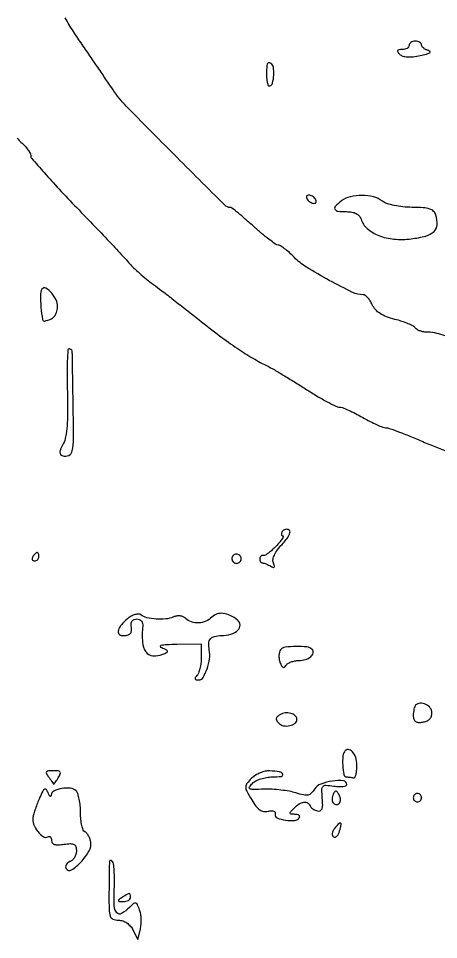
# Model space of a CAD drawing. Extents: x 0 to 5034, y 0 to 2560.
# Drawn here: x 721.1 to 822.1, y 651.9 to 873.5 of the extents above; entities that cross this region are included whole.
import ezdxf

# ---------------------------------------------------------------- set-up
doc = ezdxf.new("R2010")
doc.units = 0

msp = doc.modelspace()

# ---------------------------------------------------------------- linework, layer by layer
for points in [[(825.579548, 796.52185, 0.012174), (821.682842, 797.705812, 0.06776), (819.521997, 798, -0.038214), (818.556467, 798.073901, -0.041753), (817.642551, 798.293911, -0.04583), (816.904309, 798.615908, -0.129297), (816.499661, 799.000548, 0.135014), (816.013906, 799.452004, 0.020091), (814.79381, 800.026754, 0.02139), (813.260436, 800.599177, 0.016962), (811.560862, 801.088992, -0.029112), (809.554565, 801.720363, -0.052621), (808.019219, 802.496863, -0.064234), (806.898018, 803.444448, -0.078487), (806.141656, 804.588444, 0.034642), (805.641272, 805.511438, 0.042453), (805.047087, 806.291605, 0.047749), (804.450756, 806.835699, 0.162457), (803.958429, 807, -0.113622), (801.403019, 807.588299, -0.011358), (795.791034, 810.476266, -0.014263), (790.326374, 813.652492, -0.060061), (787.370073, 816.018816, 0.015583), (786.197889, 817.141475, 0.020026), (785.049334, 818.094469, 0.018251), (784.047684, 818.803621, 0.137731), (783.5, 818.976541, -0.146573), (782.895184, 819.179094, -0.0089), (781.337319, 820.319816, -0.012676), (779.514065, 821.779745, -0.008998), (777.541937, 823.504319, 0.005241), (775.601331, 825.227228, 0.007965), (773.875979, 826.679394, 0.003659), (772.388356, 827.873513, 0.168845), (772.024468, 828, -0.19859), (770.671745, 828.559334, -0.000733), (758.349745, 840.886931, -0.002397), (746.97601, 852.409206, -0.046241), (743.812441, 856.307736, 0.001772), (742.588098, 858.125185, 0.000506), (740.67487, 860.937501, 0.000509), (738.508954, 864.107401, 0.00054), (736.378605, 867.211249, -0.008098), (734.293974, 870.349109, -0.007588), (732.265245, 873.621032, -0.00758)], [(720.760857, 844.660204, 0.024653), (721.75, 843.67324, -0.024739), (722.611259, 842.813584, -0.028682), (723.339062, 841.912678, -0.029621), (723.856895, 841.092095, -0.126599), (724, 840.535966, 0.17982), (724.268321, 839.814008, 0.002729), (727.255401, 836.38849, 0.006951), (730.83468, 832.440814, 0.004493), (735.082216, 827.966302, -0.001227), (739.44846, 823.426487, -0.001626), (743.398942, 819.271764, -0.001157), (746.691404, 815.770258, -0.016175), (747.832216, 814.469491, 0.030475), (748.741891, 813.490203, 0.010179), (750.185088, 812.169928, 0.010088), (751.846275, 810.76955, 0.011342), (753.5, 809.492543, -0.004533), (755.510786, 807.983066, -0.001577), (758.38125, 805.772882, -0.001566), (761.526728, 803.319293, -0.001825), (764.5, 800.967424, 0.007153), (769.442242, 797.142999, 0.012456), (773.662755, 794.134027, 0.014733), (777.436245, 791.741965, 0.019723), (781, 789.813182, -0.017394), (782.373619, 789.077999, -0.003606), (784.732805, 787.684862, -0.003784), (787.449573, 786.025933, -0.003561), (790.196783, 784.292505, 0.008076), (792.856887, 782.647429, 0.011018), (795.309206, 781.257385, 0.00804), (797.386872, 780.182174, 0.113543), (798.196783, 779.987955, -0.089256), (798.94519, 779.846129, -0.012729), (800.395602, 779.248611, -0.014139), (802.090257, 778.441441, -0.011636), (803.852074, 777.487955, 0.011112), (805.607958, 776.535298, 0.013767), (807.284644, 775.730837, 0.012116), (808.714825, 775.133589, 0.093107), (809.425997, 775, -0.085582), (810.230556, 774.861273, -0.004628), (812.661407, 773.971875, -0.00711), (815.541528, 772.840756, -0.00512), (818.724369, 771.5, 0.009811), (821.990857, 770.159949, 0.011651), (825.12667, 769.028125, 0.010519)]]:
    msp.add_lwpolyline(points, format="xyb")
for points in [[(815, 867, -0.166233), (814.869565, 866.618517, -0.095328), (814.500625, 866.29375, -0.076249), (813.95024, 866.074225, -0.05689), (813.3, 866, 0.031029), (812.514754, 865.951222, 0.248574), (812.227676, 865.75, 0.283814), (812.254179, 865.423153, 0.037869), (812.725304, 864.874696, 0.122494), (813.452234, 864.437345, 0.057593), (814.5376, 864.236707, 0.044347), (815.947543, 864.266179, 0.023511), (817.675304, 864.538889, 0.014623), (819.139471, 864.886051, 0.065553), (819.951699, 865.222745, 0.387828), (820.039974, 865.501225, 0.231024), (819.75, 865.737517, -0.047371), (819.080475, 865.962617, -0.058307), (818.514063, 866.298677, -0.069266), (818.127982, 866.688546, -0.161945), (818, 867.073324, 0.159035), (817.884661, 867.426773, 0.096938), (817.559375, 867.727789, 0.0787), (817.073633, 867.931052, 0.059882), (816.5, 868, 0.064853), (815.926543, 867.925306, 0.082425), (815.440625, 867.70625, 0.098894), (815.115568, 867.381354, 0.148195)], [(780.9, 862.559017, 0.033233), (780.690446, 860.671547, 0.038466), (780.749683, 858.864242, 0.043036), (781.018348, 857.50882, 0.412385), (781.484527, 857.25, 0.26794), (782.163613, 857.947864, 0.048083), (782.449591, 859.813688, 0.04802), (782.372963, 861.729844, 0.223957), (781.786222, 862.632122, 0.056924), (781.477858, 862.777237, 0.102463), (781.201578, 862.811086, 0.149976), (781.002191, 862.73144, 0.18094)], [(790.5, 830, 0.064269), (790.810561, 829.617474, 0.051777), (791.230237, 829.29375, 0.053414), (791.689814, 829.073533, 0.085235), (792.118034, 829, 0.117858), (792.449529, 829.079239, 0.186277), (792.642737, 829.29375, 0.154201), (792.661825, 829.617617, 0.076764), (792.5, 830, 0.064269), (792.189439, 830.382526, 0.051777), (791.769763, 830.70625, 0.053414), (791.310186, 830.926467, 0.085235), (790.881966, 831, 0.117858), (790.550471, 830.920761, 0.186277), (790.357263, 830.70625, 0.154201), (790.338175, 830.382383, 0.076764)], [(798.75, 829.607954, 0.031433), (797.286536, 828.344585, 0.315245), (797.145865, 827.593049, 0.266965), (797.821579, 827.107273, 0.025391), (799.932612, 827, -0.042233), (801.244315, 826.889008, -0.075801), (802.267756, 826.549689, -0.094032), (802.994383, 825.986952, -0.104625), (803.431328, 825.216366, 0.137694), (804.928716, 822.935832, 0.085314), (807.685741, 821.260934, 0.071222), (811.355291, 820.388182, 0.05395), (815.498631, 820.456562, 0.033494), (819.032733, 821.140863, 0.126616), (820.983054, 822.232089, 0.188694), (821.736726, 823.850651, 0.092794), (821.455287, 826.140877, 0.121882), (820.890025, 827.063052, 0.11596), (819.950234, 827.635936, 0.063267), (818.385115, 827.937239, 0.014421), (815.682612, 828.031803, -0.023927), (813.507654, 828.149327, -0.026432), (811.425943, 828.473919, -0.028167), (809.668359, 828.948729, -0.082031), (808.55887, 829.531803, 0.100089), (806.426373, 830.556787, 0.060266), (803.633003, 830.916728, 0.060496), (800.849816, 830.600653, 0.10422)], [(726.695411, 808.315143, 0.143059), (726.323902, 806.966569, 0.01905), (726.483445, 803.985571, 0.014718), (726.841832, 801.038109, 0.447226), (727.396932, 800.675, 0.029243), (728.799429, 801.140216, 0.099998), (729.60029, 801.662729, 0.110871), (730.090458, 802.423209, 0.040382), (730.435594, 803.665568, 0.147823), (730.253733, 805.420362, 0.070275), (729.080343, 807.390774, 0.097575), (727.674419, 808.572171, 0.40002)], [(732.820374, 783.817932, -0.008298), (732.89113, 779.051728, -0.019262), (732.747217, 775.480027, -0.024921), (732.405708, 772.839527, -0.077879), (731.820374, 771.152117, 0.019559), (731.206305, 769.881631, 0.094815), (731.030723, 769.10392, 0.1919), (731.212234, 768.600756, 0.131098), (731.725, 768.261364, 0.200682), (733.161905, 768.365183, 0.228048), (733.99567, 769.452577, 0.051652), (734.295701, 772.369518, 0.003981), (734.227285, 780.25338, -0.000006), (734.148328, 785.001139, -0.000009), (734.079899, 789.122868, -0.000003), (734.020865, 792.68376, -0.00023), (734.01174, 793.25, 0.09855), (733.950058, 793.536417, 0.096076), (733.783136, 793.780328, 0.096081), (733.537146, 793.944145, 0.098574), (733.25, 794.002179, 0.396712), (732.957444, 793.728303, 0.005217), (732.814422, 791.011455, 0.011504), (732.751442, 787.723666, 0.006897)], [(784.510081, 750.016312, 0.051932), (784.321927, 749.626607, 0.112772), (784.281891, 749.298542, 0.186845), (784.390723, 749.085657, 0.184238), (784.615297, 749, -0.527361), (784.733972, 748.826609, -0.049921), (784.455514, 748.278623, -0.031142), (783.875968, 747.487369, -0.014941), (783.041569, 746.544248, -0.019367), (782.101971, 745.618676, -0.026845), (781.186828, 744.870313, -0.025783), (780.395703, 744.35172, -0.200288), (779.967255, 744.294248, 0.131497), (779.667201, 744.2944, 0.120706), (779.396006, 744.14581, 0.104424), (779.196079, 743.866484, 0.078524), (779.1, 743.5, 0.073642), (779.118161, 743.116734, 0.094047), (779.249687, 742.789252, 0.109872), (779.47197, 742.568265, 0.13664), (779.75, 742.484687, -0.068116), (780.122154, 742.425989, -0.022722), (780.64351, 742.242801, -0.022135), (781.209304, 741.984964, -0.023502), (781.738546, 741.682749, 0.042777), (782.279134, 741.401078, 0.34283), (782.532676, 741.470077, 0.231102), (782.593695, 741.786819, 0.025629), (782.358649, 742.50776, -0.138772), (782.280581, 743.366837, -0.063896), (782.629175, 744.444777, -0.05047), (783.361775, 745.663489, -0.030479), (784.4521, 746.950004, 0.025735), (785.463035, 748.120166, 0.051101), (786.11227, 749.158125, 0.078013), (786.360437, 749.957178, 0.299133), (786.151096, 750.406618, 0.099383), (785.71658, 750.567922, 0.098025), (785.251227, 750.550193, 0.097863), (784.827112, 750.356397, 0.098695)], [(724.5, 744, 0.082592), (724.343488, 743.6179, 0.161196), (724.3746, 743.29375, 0.182303), (724.586039, 743.078288, 0.108972), (724.940983, 743, 0.093332), (725.345238, 743.076123, 0.09642), (725.688914, 743.29375, 0.099167), (725.918938, 743.618444, 0.105053), (726, 744, 0.042167), (725.967655, 744.382849, 0.061769), (725.870461, 744.70625, 0.081139), (725.727648, 744.92554, 0.210953), (725.559017, 745, 0.151918), (725.34829, 744.934461, 0.038439), (725.066025, 744.70625, 0.035638), (724.768994, 744.382774, 0.029505)], [(772.552786, 744.08541, 0.099038), (772.401684, 743.679226, 0.097945), (772.417584, 743.244476, 0.097945), (772.597789, 742.848514, 0.099038), (772.91459, 742.552786, 0.099038), (773.320774, 742.401684, 0.097945), (773.755524, 742.417584, 0.097945), (774.151486, 742.597789, 0.099038), (774.447214, 742.91459, 0.099038), (774.598316, 743.320774, 0.097945), (774.582416, 743.755524, 0.097945), (774.402211, 744.151486, 0.099038), (774.08541, 744.447214, 0.099038), (773.679226, 744.598316, 0.097945), (773.244476, 744.582416, 0.097945), (772.848514, 744.402211, 0.099038)], [(747.25, 729.002996, 0.04591), (745.827252, 727.615502, 0.101223), (745.096879, 726.292527, 0.229808), (745.230096, 725.405688, 0.247348), (746, 725, 0.043997), (747.238311, 725.109174, 0.158162), (747.929487, 725.477481, 0.177404), (748.227221, 726.150835, 0.058313), (748.170756, 727.25, -0.077566), (748.161413, 727.968763, -0.12763), (748.394396, 728.526479, -0.136511), (748.854869, 728.876427, -0.094911), (749.5, 729, -0.10081), (750.132146, 728.871239, -0.120014), (750.618881, 728.508262, -0.11405), (750.900495, 727.945567, -0.084772), (750.947704, 727.25, 0.041962), (750.880761, 723.424616, 0.138887), (751.718402, 721.074484, 0.221227), (753.373023, 720.133777, 0.117806), (755.75, 720.500347, 0.015532), (756.772015, 720.95504, 0.332057), (756.915919, 721.231501, 0.249487), (756.701205, 721.513788, 0.010356), (755.5, 722.03705, -0.222875), (755.180116, 722.385908, -0.434815), (755.34734, 722.680155, -0.048065), (756.642443, 722.859546, -0.00734), (759.25, 722.929715), (765, 723), (765, 719.7, -0.028401), (764.923876, 718.360903, -0.030139), (764.696458, 717.065833, -0.0316), (764.365165, 715.984398, -0.106639), (763.966667, 715.366667, 0.046579), (763.575861, 714.895375, 0.265701), (763.550903, 714.583333, 0.246207), (763.810537, 714.386615, 0.04142), (764.45262, 714.333333, 0.267577), (765.464784, 714.91677, 0.047761), (766.409897, 716.98006, 0.048085), (767.007632, 719.44402, 0.08425), (766.952791, 721.536363, -0.05903), (766.827914, 723.168068, -0.166438), (767.237419, 724.219519, -0.1629), (768.213043, 724.813108, -0.055964), (769.877555, 725, 0.071861), (772.162704, 725.33013, 0.119494), (773.83794, 726.300036, 0.210882), (774.352514, 727.543199, 0.225902), (773.762331, 728.712087, 0.049097), (771.97026, 729.837541, 0.085776), (770.2955, 730.340083, 0.107729), (768.820263, 730.200637, 0.119698), (767.600367, 729.45751, -0.095125), (766.134827, 728.464064, -0.088936), (764.370123, 728.053411, -0.092924), (762.639552, 728.286858, -0.117029), (761.267217, 729.132783, 0.094434), (760.685392, 729.528349, 0.072689), (759.942542, 729.728873, 0.067803), (759.122793, 729.715044, 0.063551), (758.317217, 729.484097, -0.076443), (756.473775, 729.006433, -0.042067), (754.139047, 728.967054, -0.042133), (751.922803, 729.305261, -0.112698), (750.5, 730.010364, 0.181071), (749.952026, 730.195789, 0.06725), (749.136501, 730.058928, 0.054874), (748.192329, 729.64833, 0.040336)], [(784.088146, 721.559763, 0.105022), (783.816653, 721.013875, 0.051667), (783.700981, 720.243303, 0.048039), (783.744164, 719.384613, 0.050762), (783.951082, 718.566376, 0.031371), (784.310077, 717.744559, 0.154909), (784.661705, 717.390492, 0.28587), (785.017765, 717.417393, 0.09653), (785.386514, 717.816376, -0.114388), (785.836995, 718.27051, -0.049631), (786.602853, 718.652311, -0.045587), (787.534574, 718.912357, -0.045298), (788.5, 719, 0.075233), (790.079923, 719.239078, 0.099742), (791.353527, 719.933515, 0.160242), (791.906956, 720.826144, 0.261372), (791.672176, 721.661158, 0.170585), (790.423126, 722.260641, 0.030743), (787.808388, 722.386499, 0.029933), (785.207931, 722.195762, 0.194118)], [(816.568177, 708.234843, 0.109623), (816.348901, 707.890491, 0.030671), (816.166902, 707.274596, 0.029374), (816.041837, 706.533916, 0.027142), (816, 705.763782, 0.071261), (816.125661, 704.88657, 0.169862), (816.503621, 704.35835, 0.143478), (817.179999, 704.128035, 0.046099), (818.25, 704.180449, 0.063255), (819.202084, 704.441303, 0.096769), (819.91273, 704.91373, 0.106823), (820.347577, 705.579885, 0.091626), (820.5, 706.404671, 0.16729), (820.095418, 707.58005, 0.118582), (818.994634, 708.455222, 0.122809), (817.647757, 708.716007, 0.185138)], [(783.917675, 705.949121, 0.050582), (783.288944, 705.466525, 0.177966), (783.064941, 705.017593, 0.176332), (783.18405, 704.527683, 0.049497), (783.691142, 703.908858, 0.152099), (784.828218, 703.311796, 0.100145), (786.316801, 703.338584, 0.113267), (787.544649, 703.921421, 0.229411), (788, 704.861626, 0.215035), (787.607762, 705.731487, 0.116324), (786.552339, 706.297085, 0.096381), (785.172548, 706.391299, 0.10781)], [(799.657991, 697.324657, 0.17264), (799.077982, 696.103715, 0.03892), (799.022471, 693.769683, 0.037693), (799.309733, 691.561668, 0.355446), (800, 691, -0.02117), (800.431386, 690.981727, -0.016146), (800.9009, 690.926563, -0.016411), (801.338149, 690.846064, -0.036487), (801.662639, 690.75, 0.367676), (801.926122, 690.844362, 0.05607), (802.166705, 691.397586, 0.040932), (802.353514, 692.247469, 0.022704), (802.448095, 693.305611, 0.06853), (802.267372, 695.24119, 0.094503), (801.559756, 696.832611, 0.163512), (800.596773, 697.5493, 0.282431)], [(728.302069, 691, -0.003297), (728.740904, 690.410459, -0.004694), (729.122345, 689.880547, -0.002679), (729.437107, 689.429383, -0.067713), (729.504887, 689.295478, 0.585022), (729.575594, 689.282702, 0.010753), (729.8676, 689.651738, 0.014535), (730.226704, 690.156007, 0.007876), (730.640201, 690.795478, 0.035325), (731.124685, 691.709006, 0.263754), (731.078077, 692.179428, 0.217434), (730.630776, 692.440355, 0.024974), (729.437383, 692.5, 0.02217), (728.258837, 692.447717, 0.211638), (727.828581, 692.209423, 0.293214), (727.796029, 691.789953, 0.038391)], [(777.108696, 690.664251, 0.029677), (775.995712, 689.410678, 0.169865), (775.711643, 688.581895, 0.120358), (775.95613, 687.607666, 0.011901), (777.141391, 685.484933, 0.027167), (778.173495, 683.93464, 0.079917), (779.091059, 683.045594, 0.116297), (780.025695, 682.673843, 0.101039), (781.080309, 682.731252, -0.039583), (781.926682, 682.882342, -0.125606), (782.49073, 682.795724, -0.21574), (782.770801, 682.491174, -0.137867), (782.79259, 682.002708, 0.372852), (783.254248, 681.125269, 0.059669), (785.287233, 680.59861, 0.054287), (787.533952, 680.540584, 0.23799), (788.632122, 681.213778, 0.204496), (788.677094, 681.511047, 0.180835), (788.496354, 681.769047, 0.103391), (788.078262, 681.943775, 0.047487), (787.487588, 682, -0.023813), (786.584079, 682.043055, -0.361863), (786.378884, 682.25, -0.210268), (786.499391, 682.604416, -0.010787), (787.357143, 683.5, -0.050148), (788.584927, 684.503439, -0.109223), (789.714311, 684.938099, -0.17305), (790.595811, 684.765916, -0.174055), (791.166667, 684.075, 0.104247), (791.400327, 683.696966, 0.050755), (791.833368, 683.32625, 0.047242), (792.381853, 683.017882, 0.05002), (792.968202, 682.825, 0.150905), (793.63607, 682.879689, 0.209455), (794.051549, 683.302543, 0.094349), (794.214953, 684.223943, 0.019503), (794.129566, 685.876508, -0.016447), (794.007898, 687.981515, -0.198929), (794.293371, 688.722168, -0.221772), (795.000891, 688.999603, -0.020739), (796.911364, 688.799701, 0.024819), (798.09536, 688.685568, 0.041727), (799.092713, 688.722422, 0.053377), (799.794538, 688.884525, 0.319542), (800, 689.173193, 0.38622), (799.190234, 690.065141, 0.059917), (796.58883, 690.004829, 0.053477), (793.770963, 689.286134, 0.165479), (792.270332, 688.061263, -0.05697), (791.485465, 687.074778, -0.14736), (790.692363, 686.649401, -0.104979), (789.621526, 686.659581, -0.021397), (787.779786, 687.152453, 0.031677), (786.21167, 687.537757, 0.015583), (784.178598, 687.837632, 0.015395), (782.040417, 688.018724, 0.021639), (780.12608, 688.038698, -0.006178), (777.498249, 687.984866, -0.118357), (776.706499, 688.168154, -0.451364), (776.596138, 688.583491, -0.049324), (777.304651, 689.447509, -0.08041), (778.130581, 690.043308, -0.037782), (779.352289, 690.543956, -0.036176), (780.741569, 690.885513, -0.042212), (782.095238, 691, 0.029394), (784.284065, 691.128787, 0.496218), (784.600535, 691.666421, 0.2659), (783.869717, 692.235733, 0.024577), (781.497791, 692.456701, 0.066316), (780.406224, 692.359634, 0.041671), (779.1823, 691.975091, 0.041229), (778.019251, 691.384115, 0.058281)], [(726.149298, 685.975158, 0.011713), (725.618905, 684.696827, 0.010367), (725.125773, 683.342247, 0.010469), (724.732467, 682.103622, 0.030988), (724.533875, 681.234229, 0.137373), (724.711161, 679.635198, 0.068896), (725.73119, 677.857933, 0.077769), (727.053654, 676.608612, 0.297137), (728.133647, 676.582598, -0.144194), (728.462409, 676.672582, -0.191502), (728.745509, 676.553664, -0.135485), (728.936717, 676.22383, -0.064097), (729, 675.73221, 0.162846), (729.196984, 675.143431, 0.156193), (729.711764, 674.779644, 0.086439), (730.619086, 674.658375, 0.026543), (732, 674.786692, -0.023716), (733.600297, 674.944518, -0.133797), (734.431076, 674.762981, -0.206915), (734.86059, 674.233552, -0.068484), (735, 673.220488, -0.071562), (734.883198, 672.408583, -0.063717), (734.540757, 671.627162, -0.066848), (734.034412, 670.992984, -0.099605), (733.436618, 670.614052, 0.07563), (732.889883, 670.302911, 0.104714), (732.530196, 669.870442, 0.124177), (732.412865, 669.386846, 0.136974), (732.546312, 668.925065, 0.419802), (733.842785, 668.632013, 0.064407), (736.087531, 670.527558, 0.0539), (738.070787, 673.229402, 0.180876), (738.431016, 675.358205, 0.039318), (738.199066, 676.200072, 0.043611), (737.843946, 676.96507, 0.048293), (737.4267, 677.551644, 0.134362), (737.009908, 677.830031, -0.228211), (736.617531, 678.210877, -0.033339), (736.29666, 679.306426, -0.032152), (736.07359, 680.74364, -0.022429), (736, 682.383333, 0.02283), (735.922732, 684.074714, 0.026431), (735.691126, 685.670228, 0.026897), (735.355596, 686.979979, 0.12079), (734.948514, 687.651486, 0.174282), (733.599867, 688.286896, 0.065785), (731.485461, 688.210363, 0.069501), (729.589426, 687.610654, 0.272388), (728.929715, 686.633423, -0.133961), (728.839653, 686.368996, -0.437785), (728.6775, 686.344341, -0.107933), (728.441503, 686.635369, -0.022295), (728.169811, 687.240929, 0.059476), (727.750989, 688.014974, 0.398156), (727.360193, 688.093453, 0.138458), (726.910236, 687.596674, 0.011025)], [(796.682837, 686.615871, 0.058511), (796.521214, 685.981629, 0.067768), (796.522896, 685.358823, 0.078711), (796.680128, 684.841624, 0.142196), (796.974576, 684.515713, 0.191013), (797.771326, 684.37394, 0.23802), (798.353794, 684.834197, 0.152732), (798.482104, 685.803525, 0.095806), (798.07318, 686.881592, 0.03936), (797.644526, 687.466726, 0.268353), (797.319611, 687.580022, 0.227867), (797.0198, 687.35823, 0.029854)], [(816, 686, 0.099038), (816.076342, 685.618362, 0.097945), (816.29375, 685.29375, 0.097945), (816.618362, 685.076342, 0.099038), (817, 685, 0.099038), (817.381638, 685.076342, 0.097945), (817.70625, 685.29375, 0.097945), (817.923658, 685.618362, 0.099038), (818, 686, 0.099038), (817.923658, 686.381638, 0.097945), (817.70625, 686.70625, 0.097945), (817.381638, 686.923658, 0.099038), (817, 687, 0.099038), (816.618362, 686.923658, 0.097945), (816.29375, 686.70625, 0.097945), (816.076342, 686.381638, 0.099038)], [(797.073886, 678.589028, 0.051721), (796.667996, 677.981999, 0.092221), (796.489824, 677.41028, 0.126655), (796.55357, 676.936651, 0.159192), (796.837752, 676.600275, 0.205946), (797.234859, 676.54133, 0.128502), (797.650773, 676.776414, 0.086397), (798.02525, 677.29178, 0.050099), (798.29269, 678.011247, 0.010575), (798.66571, 679.571793, 0.34857), (798.505901, 679.896532, 0.331468), (798.141406, 679.823607, 0.010117)], [(742.944444, 670.666667, 0.01652), (742.920489, 670.188949, 0.00051), (742.888889, 668.220071, 0.001), (742.858653, 665.899446, 0.000692), (742.833333, 663.274, 0.006235), (742.850986, 659.081355, 0.07712), (743.121059, 657.513806, 0.216708), (743.796088, 656.791193, 0.095867), (745.104347, 656.524, -0.076721), (746.137225, 656.353648, -0.06874), (747.11382, 655.877237, -0.066286), (747.954907, 655.134312, -0.062755), (748.590515, 654.184122), (749.750115, 651.868243), (750.373383, 654.351539, 0.042884), (750.552932, 655.462794, 0.028738), (750.574847, 656.750683, 0.028967), (750.45054, 658.010369, 0.049549), (750.183993, 659.031657, 0.0199), (749.654652, 660.304526, 0.229218), (749.247193, 660.638253, 0.238191), (748.742972, 660.519089, 0.021417), (747.757096, 659.614239, -0.060499), (745.845796, 658.116894, -0.370437), (744.704383, 658.307932, -0.167342), (744.085697, 659.932743, -0.018252), (744.103111, 663.99282, 0.01087), (744.147786, 666.337636, 0.015404), (744.077904, 668.423192, 0.011425), (743.928924, 670.128319, 0.170473), (743.673846, 670.659487, 0.053752), (743.411233, 670.870984, 0.141114), (743.181623, 670.939558, 0.232431), (743.02173, 670.862929, 0.147045)], [(746, 662, 0.011213), (745.169589, 661.436556, 0.309569), (745.083458, 661.201904, 0.327416), (745.271084, 661.047261, 0.011938), (746.25, 661.015313, 0.055234), (746.919445, 661.083567, 0.075283), (747.485937, 661.298248, 0.095191), (747.865757, 661.619685, 0.17131), (748, 662, 0.042895), (747.938046, 662.720828, 0.364836), (747.707705, 662.914708, 0.137048), (747.26282, 662.790433, 0.007234)]]:
    msp.add_lwpolyline(points, format="xyb", close=True)

doc.saveas('drawing.dxf')
